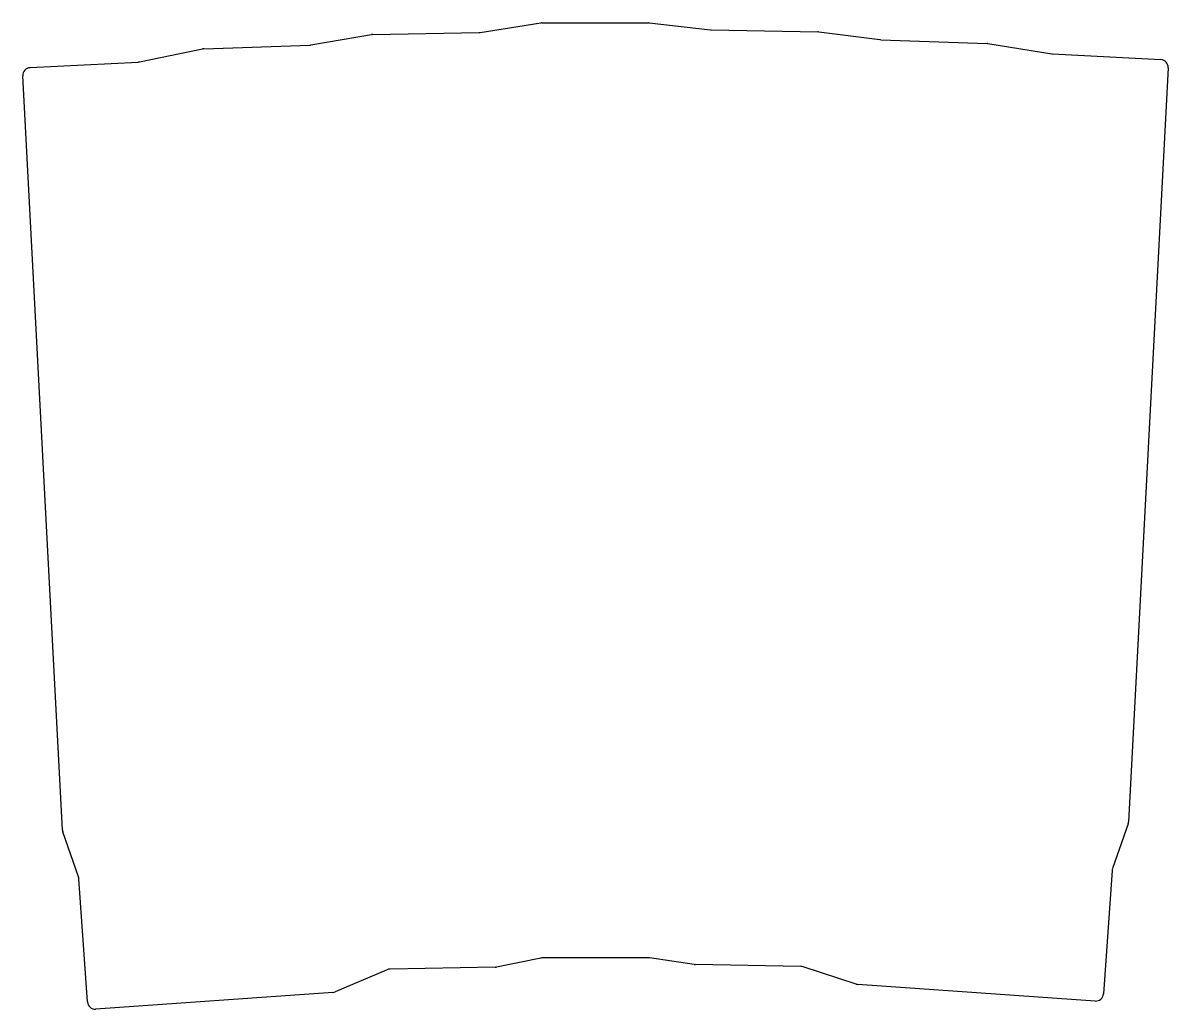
# Model space of a CAD drawing. Header units: millimetres. Extents: x 36 to 184, y -210 to -81.
import ezdxf

# ---------------------------------------------------------------- set-up
doc = ezdxf.new("R2010")
doc.units = ezdxf.units.MM

msp = doc.modelspace()

# ---------------------------------------------------------------- linework, layer by layer
at = {"linetype": 'CONTINUOUS'}
for p, q in [((95.03, -82.71), (102.95, -81.49)), ((103.1, -81.48), (116.92, -81.48)), ((117.03, -81.48), (125.01, -82.37)), ((73.05, -84.34), (80.94, -82.98)), ((81.1, -82.97), (94.9, -82.72)), ((125.1, -82.37), (138.95, -82.62)), ((139.06, -82.62), (147.02, -83.65)), ((50.75, -86.55), (58.96, -84.86)), ((59.13, -84.84), (72.91, -84.36)), ((147.12, -83.66), (160.95, -84.14)), ((161.07, -84.15), (169.36, -85.51)), ((169.47, -85.52), (183.54, -86.26)), ((36.54, -87.3), (50.6, -86.57)), ((184.49, -87.31), (179.35, -185.38)), ((40.74, -186.43), (35.6, -88.35)), ((179.29, -185.66), (177.27, -191.48)), ((42.82, -192.53), (40.79, -186.7)), ((177.21, -191.74), (176.09, -207.77)), ((43.99, -208.82), (42.87, -192.79)), ((102.93, -203.1), (97.18, -204.29)), ((116.9, -203.08), (103.13, -203.08)), ((122.87, -203.95), (117.05, -203.09)), ((136.73, -204.2), (123, -203.96)), ((82.96, -204.63), (76.2, -207.51)), ((97, -204.31), (83.34, -204.54)), ((143.92, -206.49), (137.03, -204.24)), ((175.02, -208.7), (144.16, -206.54)), ((75.88, -207.59), (45.06, -209.74))]:
    msp.add_line(p, q, dxfattribs=at)
for centre, start, end in [((103.1, -82.48), 90, 98.783), ((116.92, -82.48), 83.6759, 90), ((81.11, -83.97), 91, 99.783), ((94.88, -81.72), 271, 278.783), ((125.12, -81.37), 263.6759, 269), ((138.93, -83.62), 82.6759, 89), ((59.16, -85.84), 92, 101.6346), ((72.88, -83.36), 272, 279.783), ((147.15, -82.66), 262.6759, 268), ((160.91, -85.14), 80.7103, 88), ((169.52, -84.52), 260.7103, 267), ((183.49, -87.25), 357, 87), ((36.59, -88.3), 93, 183), ((50.55, -85.57), 273, 281.6346), ((178.35, -185.33), 340.7923, 357), ((41.73, -186.37), 183, 199.2077), ((178.21, -191.81), 160.7923, 176), ((41.88, -192.86), 4, 19.2077), ((103.13, -204.08), 90, 101.6733), ((116.9, -204.08), 81.6267, 90), ((123.02, -202.96), 261.6267, 269), ((83.35, -205.54), 91, 113.1091), ((96.98, -203.31), 271, 281.6733), ((136.72, -205.2), 71.964, 89), ((144.23, -205.54), 251.964, 266), ((75.81, -206.59), 274, 293.1091), ((175.09, -207.7), 266, 356), ((44.99, -208.75), 184, 274)]:
    msp.add_arc(centre, 1, start, end, dxfattribs=at)

doc.saveas('drawing.dxf')
